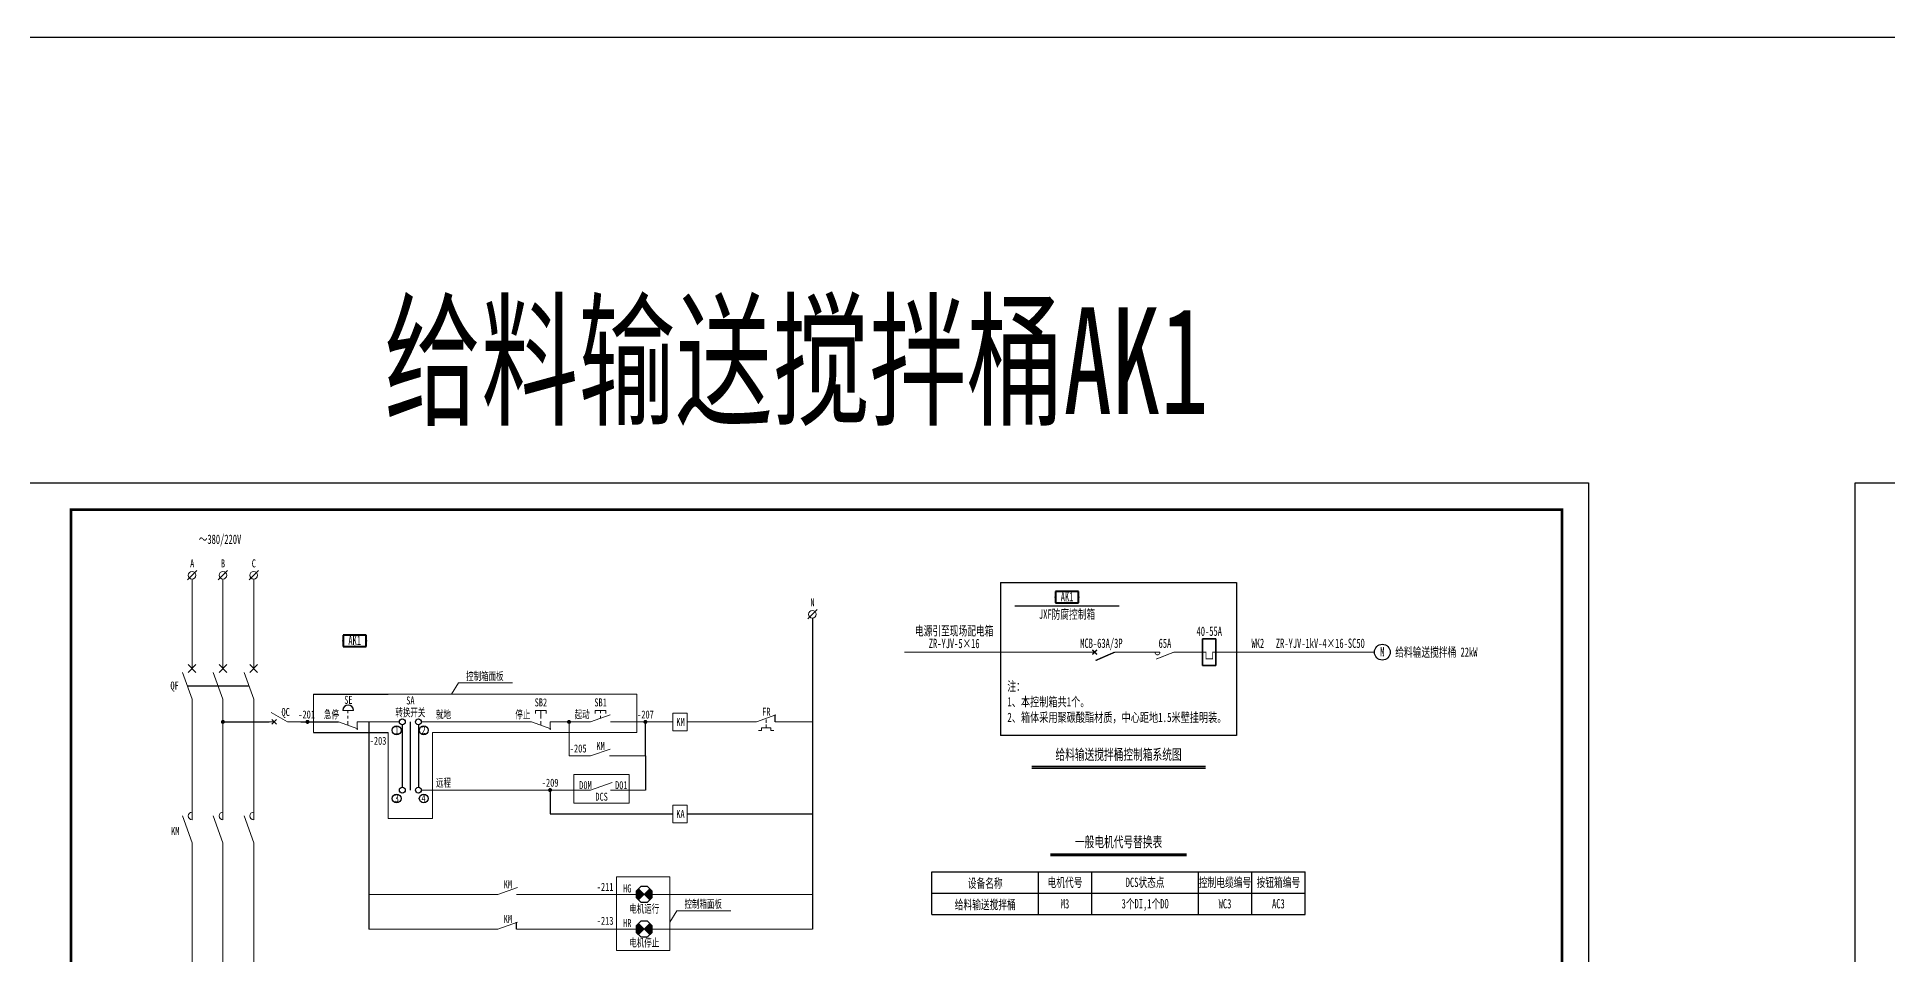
# Model space of a CAD drawing. Header units: millimetres. Extents: x 257344 to 1270023, y 272924 to 540726.
# Drawn here: x 629234 to 698634, y 481975 to 516375 of the extents above; entities that cross this region are included whole.
import ezdxf
from ezdxf.enums import TextEntityAlignment as Align

# ---------------------------------------------------------------- set-up
doc = ezdxf.new("R2010")
doc.units = ezdxf.units.MM
doc.linetypes.add('常规', pattern=[20, 10, 0, 10])
doc.linetypes.add('接地线', pattern=[1460, 500, 500, -200, 60, -200])
for name, color, linetype, lineweight in [('1轮廓实线层', 7, 'Continuous', 18), ('_0', 7, 'Continuous', 25), ('CAXA0层', 7, 'Continuous', 25), ('SW', 8, 'Continuous', 20)]:
    doc.layers.add(name, color=color, linetype=linetype, lineweight=lineweight)
for name, color, linetype in [('D1', 4, 'Continuous'), ('MX', 3, 'Continuous'), ('TEXT', 4, 'Continuous'), ('动力平面导线层', 3, '常规'), ('图框', 7, 'Continuous'), ('文字', 7, 'Continuous'), ('标注-照明', 7, 'Continuous'), ('照明平面导线层', 3, 'Continuous'), ('照明平面设备层', 1, 'Continuous'), ('电气-接地设计-接地线', 3, '接地线'), ('表格图框层', 7, 'Continuous'), ('高低压系统', 4, 'Continuous')]:
    doc.layers.add(name, color=color, linetype=linetype)
doc.styles.add('标准', font='', dxfattribs={"width": 0.667})
doc.styles.get('标准').set_extended_font_data('NSimSun')

# ---------------------------------------------------------------- blocks, each defined once
blk = doc.blocks.new('*U33')
at = {"layer": '1轮廓实线层'}
for p, q in [((0, 15), (0, 10)), ((0, 5), (-3.5, 11.06)), ((0, 10), (-0.88, 10.88)), ((0, 10), (-0.88, 9.12)), ((0, 10), (0.88, 10.88)), ((0, 10), (0.88, 9.12)), ((0, 5), (0, 0))]:
    blk.add_line(p, q, dxfattribs=at)
blk = doc.blocks.new('PLA1')
at = {"color": 0, "linetype": 'ByBlock', "lineweight": -2}
for p, q in [((-500, 500), (-500, 0)), ((500, 500), (-500, 500)), ((-500, 0), (500, 0)), ((500, 0), (500, 500))]:
    blk.add_line(p, q, dxfattribs=at)
for p in [(-500, 250), (0, 500), (0, 0), (500, 250)]:
    blk.add_point(p, dxfattribs=at)
blk = doc.blocks.new('JJH')
at = {"color": 3, "linetype": '常规', "lineweight": 35}
for p, q in [((-500, -500), (-500, 0)), ((500, 0), (-500, 0)), ((500, -500), (500, 0)), ((-500, -500), (500, -500))]:
    blk.add_line(p, q, dxfattribs=at)
at = {"color": 3, "linetype": '常规', "lineweight": 35, "const_width": 30}
blk.add_lwpolyline([(0, 100), (0, -125), (-250, -125), (-250, -375), (0, -375), (0, -600)], dxfattribs=at)
blk = doc.blocks.new('GGF')
at = {"layer": '照明平面导线层', "color": 3, "linetype": '常规', "lineweight": 25, "ltscale": 2, "const_width": 30}
for points in [[(0, 0), (0, -365)], [(0, -1065), (-261, -402)], [(0, -365), (0, -544)], [(0, -1065), (0, -1429)]]:
    blk.add_lwpolyline(points, dxfattribs=at)
blk.add_lwpolyline([(0, -544, -1.122007), (0, -365, -1.343832)], format="xyb", dxfattribs=at)
blk = doc.blocks.new('DYDQ0201')
at = {"color": 0}
for points, const_width in [([(0, 0), (0, -3.75)], 0.3), ([(0, -11.25), (-3.11, -4.12)], 0.5), ([(0.86, -4.61), (-0.86, -2.89)], 0.5), ([(-0.86, -4.61), (0.86, -2.89)], 0.5), ([(0, -11.25), (0, -15)], 0.3)]:
    blk.add_lwpolyline(points, dxfattribs=dict(at, const_width=const_width))

msp = doc.modelspace()

# ---------------------------------------------------------------- hatches: boundary and pattern name
at = {"linetype": 'ByBlock', "lineweight": 25}
h = msp.add_hatch(dxfattribs=at)
h.set_pattern_fill('ANSI31', color=3, scale=184.8, style=0)
h.set_pattern_definition([(45, (87597.379, 486440.852), (-16.3341666, 16.3341666), [])])
h.paths.add_polyline_path([(651999.73869, 484245.8911), (651790.83501, 484455.14194, 0.1991281417), (651704.05869, 484245.8911, 0.1986966109), (651790.48785, 484036.98742)])
h.paths.add_polyline_path([(652208.98953, 484454.79478), (651999.73869, 484245.8911), (652208.64238, 484036.64026, 0.1991281417), (652295.41869, 484245.8911, 0.1986966109)])
h = msp.add_hatch(dxfattribs=at)
h.set_pattern_fill('ANSI31', color=1, scale=184.8, style=0)
h.set_pattern_definition([(45, (87597.379, 485140.852), (-16.3341666, 16.3341666), [])])
h.paths.add_polyline_path([(651999.73869, 482945.8911), (651790.83501, 483155.14194, 0.1991281417), (651704.05869, 482945.8911, 0.1986966109), (651790.48785, 482736.98742)])
h.paths.add_polyline_path([(652208.98953, 483154.79478), (651999.73869, 482945.8911), (652208.64238, 482736.64026, 0.1991281417), (652295.41869, 482945.8911, 0.1986966109)])

# ---------------------------------------------------------------- linework, layer by layer
at = {"color": 0, "lineweight": -3, "ltscale": 100}
for p, q in [((665363.6791, 495938.61584), (674208.53549, 495938.61584)), ((665363.6791, 495938.61584), (665363.6791, 490199.48723)), ((674208.53549, 495938.61584), (674208.53549, 490199.48723)), ((674208.53549, 490199.48723), (665363.6791, 490199.48723))]:
    msp.add_line(p, q, dxfattribs=at)
msp.add_line((679721.32014, 493171.79228), (679721.32014, 493192.10422))
at = {"color": 0, "linetype": 'ByBlock', "lineweight": 20}
for p, q in [((656206.84828, 490710.4403), (653612.94549, 490710.4403)), ((656572.39773, 490800.8903), (656572.39773, 490680.2903)), ((658306.07433, 490710.4403), (656908.58953, 490710.4403)), ((656282.95773, 490384.15369), (656391.49773, 490384.15369)), ((656391.49773, 490384.15369), (656391.49773, 490492.69369)), ((656391.49773, 490492.69369), (656753.29773, 490492.69369)), ((656572.39773, 490613.29369), (656572.39773, 490492.69369)), ((656753.29773, 490492.69369), (656753.29773, 490384.15369)), ((656753.29773, 490384.15369), (656861.83773, 490384.15369))]:
    msp.add_line(p, q, dxfattribs=at)
at = {"color": 3, "linetype": 'ByBlock', "lineweight": 25}
for p, q in [((652208.98953, 484454.79478), (651790.48785, 484036.98742)), ((652208.64238, 484036.64026), (651790.83501, 484455.14194))]:
    msp.add_line(p, q, dxfattribs=at)
at = {"color": 1, "linetype": 'ByBlock', "lineweight": 25}
for p, q in [((652208.98953, 483154.79478), (651790.48785, 482736.98742)), ((652208.64238, 482736.64026), (651790.83501, 483155.14194))]:
    msp.add_line(p, q, dxfattribs=at)
at = {"color": 3}
msp.add_lwpolyline([(257344.27341, 516374.72138), (780473.32221, 516374.72138), (780473.32221, 446374.72138), (257344.27341, 446374.72138)], close=True, dxfattribs=at)
at = {"color": 4, "linetype": 'ByBlock', "lineweight": 35, "const_width": 30}
msp.add_lwpolyline([(672836.29351, 493321.98146), (673061.29351, 493321.98146)], dxfattribs=at)
at = {"color": 7, "linetype": 'ByBlock', "lineweight": 20, "const_width": 75}
for points in [[(636166.42691, 490710.4403, 1), (636241.42691, 490710.4403, 1)], [(639337.01121, 490710.4403, 1), (639412.01121, 490710.4403, 1)], [(649142.87741, 490710.4403, 1), (649217.87741, 490710.4403, 1)], [(652006.55341, 490710.4403, 1), (652081.55341, 490710.4403, 1)], [(648432.23906, 488154.19192, 1), (648507.23906, 488154.19192, 1)]]:
    msp.add_lwpolyline(points, format="xyb", close=True, dxfattribs=at)
at = {"color": 3, "linetype": 'ByBlock', "lineweight": 25}
msp.add_lwpolyline([(651877.26403, 484541.5711), (651704.05869, 484368.36577), (651704.05869, 484123.41644), (651877.26403, 483950.2111), (652122.21336, 483950.2111), (652295.41869, 484123.41644), (652295.41869, 484368.36577), (652122.21336, 484541.5711)], close=True, dxfattribs=at)
at = {"color": 1, "linetype": 'ByBlock', "lineweight": 25}
msp.add_lwpolyline([(651877.26403, 483241.5711), (651704.05869, 483068.36577), (651704.05869, 482823.41644), (651877.26403, 482650.2111), (652122.21336, 482650.2111), (652295.41869, 482823.41644), (652295.41869, 483068.36577), (652122.21336, 483241.5711)], close=True, dxfattribs=at)
at = {"color": 1, "lineweight": 30, "ltscale": 100}
msp.add_circle((679675.0262, 493321.98146), 295.9, dxfattribs=at)
at = {"layer": '_0', "color": 0, "linetype": 'ByBlock', "ltscale": 500}
msp.add_line((634868.61356, 492060.56544), (637178.34476, 492060.56544), dxfattribs=at)
at = {"layer": 'CAXA0层', "color": 0, "linetype": 'Continuous', "lineweight": 30}
msp.add_line((665898.74192, 495059.22915), (669810.87973, 495059.22915), dxfattribs=at)
at = {"layer": 'CAXA0层', "color": 2, "linetype": 'Continuous', "lineweight": 40}
msp.add_line((666532.962, 489034.48723), (673039.25258, 489034.48723), dxfattribs=at)
at = {"layer": 'CAXA0层', "color": 2, "linetype": 'Continuous', "lineweight": 0}
msp.add_line((666532.962, 488969.00431), (673039.25258, 488969.00431), dxfattribs=at)
at = {"layer": 'CAXA0层', "color": 2, "linetype": 'ByBlock', "lineweight": 40}
msp.add_line((667237.03465, 485757.55478), (672335.17994, 485757.55478), dxfattribs=at)
at = {"layer": 'CAXA0层', "color": 2, "linetype": 'ByBlock', "lineweight": 0}
msp.add_line((667237.03465, 485692.07185), (672335.17994, 485692.07185), dxfattribs=at)
at = {"layer": 'D1', "color": 1, "linetype": 'ByBlock'}
msp.add_arc((640901.26237, 491142.0561), 200.52575, 0, 180, dxfattribs=at)
at = {"layer": 'MX', "color": 7, "linetype": 'ByBlock', "lineweight": 20}
for p, q in [((634875.83147, 496031.28631), (635222.29115, 496377.74599)), ((636030.69707, 496031.28631), (636377.15675, 496377.74599)), ((637185.56267, 496031.28631), (637532.02235, 496377.74599)), ((635049.06131, 496060.3282), (635049.06131, 492710.17734)), ((636203.92691, 496060.3282), (636203.92691, 492710.17734)), ((637358.79251, 496060.3282), (637358.79251, 492710.17734)), ((658132.79907, 494571.52883), (658479.25875, 494917.98851)), ((635193.41951, 492854.53554), (634904.70311, 492565.81914)), ((635193.41951, 492565.81914), (634904.70311, 492854.53554)), ((636348.28511, 492854.53554), (636059.56871, 492565.81914)), ((636348.28511, 492565.81914), (636059.56871, 492854.53554)), ((637503.15071, 492854.53554), (637214.43431, 492565.81914)), ((637503.15071, 492565.81914), (637214.43431, 492854.53554)), ((635049.06131, 491555.31174), (634688.16581, 492565.81914)), ((636203.92691, 491555.31174), (635843.03141, 492565.81914)), ((637358.79251, 491555.31174), (636997.89701, 492565.81914)), ((635049.06131, 487042.68051), (635049.06131, 491565.44586)), ((636203.92691, 487042.68051), (636203.92691, 491565.44586)), ((637358.79251, 487042.68051), (637358.79251, 491565.44586)), ((635049.06131, 486176.53131), (634688.16581, 487187.03871)), ((636203.92691, 486176.53131), (635843.03141, 487187.03871)), ((637358.79251, 486176.53131), (636997.89701, 487187.03871)), ((635049.06131, 481489.7761), (635049.06131, 486176.53131)), ((636203.92691, 486176.53131), (636203.92691, 481489.7761)), ((637358.79251, 486176.53131), (637358.79251, 481489.7761))]:
    msp.add_line(p, q, dxfattribs=at)
for centre in [(635049.06131, 496204.51272), (636203.92495, 496204.51272), (637358.78859, 496204.51272), (658306.02499, 494744.75524)]:
    msp.add_circle(centre, 144.35795, dxfattribs=at)
for centre in [(635049.06131, 487187.03871), (636203.92691, 487187.03871), (637358.79251, 487187.03871)]:
    msp.add_arc(centre, 144.3582, 89.9999972252, 269.9999944505, dxfattribs=at)
at = {"layer": 'SW', "color": 7, "linetype": 'ByBlock', "lineweight": 25}
for p, q in [((662786.10729, 483489.5555), (662786.10729, 485089.5555)), ((666786.10729, 483489.5555), (666786.10729, 485089.5555)), ((672786.10729, 483489.5555), (672786.10729, 485089.5555)), ((674786.10729, 483489.5555), (674786.10729, 485089.5555)), ((676786.10729, 483489.5555), (676786.10729, 485089.5555))]:
    msp.add_line(p, q, dxfattribs=at)
at = {"layer": 'TEXT', "color": 7, "linetype": 'ByBlock', "ltscale": 100}
for centre in [(642930.00675, 490710.4403), (643533.49425, 490710.4403)]:
    msp.add_circle(centre, 109.725, dxfattribs=at)
at = {"layer": '动力平面导线层', "color": 0, "linetype": 'ByBlock'}
for p, q in [((658306.02891, 494600.39729), (658306.02891, 482945.8911)), ((639124.01371, 490710.4403), (640535.7053, 490710.4403)), ((641675.34043, 490710.4403), (641675.34043, 482945.8911)), ((652044.05341, 489432.31611), (652044.05341, 488154.19192)), ((648469.73906, 488154.19192), (648469.73906, 487262.61825)), ((648469.73906, 487262.61825), (653077.19801, 487262.61825)), ((662786.10729, 485089.5555), (676786.10729, 485089.5555)), ((668786.10729, 483489.5555), (668786.10729, 485089.5555)), ((662786.10729, 484289.5555), (676786.10729, 484289.5555)), ((662786.10729, 483489.5555), (676786.10729, 483489.5555))]:
    msp.add_line(p, q, dxfattribs=at)
at = {"layer": '动力平面导线层', "color": 6, "linetype": 'ByBlock'}
for p, q in [((639597.9438, 491743.76924), (642397.2487, 491743.76924)), ((639597.9438, 490308.93897), (642397.2487, 490308.93897))]:
    msp.add_line(p, q, dxfattribs=at)
at = {"layer": '动力平面导线层', "color": 0, "linetype": 'ByBlock', "lineweight": -3, "ltscale": 100}
msp.add_line((656908.58953, 490710.4403), (656908.58953, 490971.87237), dxfattribs=at)
at = {"layer": '图框', "linetype": 'Continuous', "lineweight": 100, "const_width": 100}
msp.add_lwpolyline([(630508.79781, 458665.48597), (686408.79781, 458665.48597), (686408.79781, 498665.48597), (630508.79781, 498665.48597)], close=True, dxfattribs=at)
at = {"layer": '文字', "color": 4, "linetype": 'ByBlock', "lineweight": 25, "const_width": 30}
for points in [[(670013.64613, 493321.95075), (670789.87941, 493321.98146)], [(672219.05218, 493321.98146), (672836.29351, 493321.98146)], [(673536.29351, 493321.98146), (679379.1262, 493321.98146)]]:
    msp.add_lwpolyline(points, dxfattribs=at)
at = {"layer": '标注-照明', "linetype": 'ByBlock', "lineweight": 25, "ltscale": 100}
for p, q in [((636203.92691, 490710.4403), (637938.07818, 490710.4403)), ((642930.00675, 490600.7153), (642930.00675, 488263.91692)), ((643533.49425, 490600.7153), (643533.49425, 488263.91692)), ((647215.06758, 482945.8911), (647215.06758, 483207.32317))]:
    msp.add_line(p, q, dxfattribs=at)
at = {"layer": '标注-照明', "color": 0, "linetype": 'ByBlock', "lineweight": 25, "ltscale": 100}
msp.add_line((643231.96099, 488154.19192), (643231.96099, 490710.4403), dxfattribs=at)
at = {"layer": '标注-照明', "linetype": 'ByBlock', "lineweight": 25, "ltscale": 100}
for centre, radius in [((642716.71108, 490395.08854), 164.79793), ((643732.95214, 490395.08854), 164.79793), ((642716.71108, 487838.84017), 164.79793), ((642930.00675, 488154.19192), 109.725), ((643533.49425, 488154.19192), 109.725), ((643732.95214, 487838.84017), 164.79793)]:
    msp.add_circle(centre, radius, dxfattribs=at)
at = {"layer": '照明平面导线层', "color": 6, "linetype": 'ByBlock', "lineweight": 20}
for p, q in [((645038.63699, 492171.39626), (644773.75673, 491743.76924)), ((645038.63699, 492171.39626), (647057.27557, 492171.39626)), ((642397.2487, 491743.76924), (651729.15841, 491743.76924)), ((651729.15841, 491743.76924), (651729.15841, 490308.93897)), ((651729.15841, 490308.93897), (644064.19767, 490308.93897)), ((650965.35142, 484909.30798), (652961.33009, 484909.30798)), ((650966.254, 482136.8164), (650966.254, 484909.30798)), ((652961.33009, 482136.8164), (652961.33009, 484909.30798)), ((653226.21035, 483635.15736), (652961.33009, 483207.53034)), ((653226.21035, 483635.15736), (655244.84893, 483635.15736)), ((650965.35142, 482136.8164), (652961.33009, 482136.8164))]:
    msp.add_line(p, q, dxfattribs=at)
at = {"layer": '照明平面导线层', "color": 0, "linetype": 'ByBlock', "lineweight": 20}
for p, q in [((640535.7053, 490710.4403), (641266.81944, 490449.00823)), ((640886.57593, 491041.80735), (640886.57593, 491142.0561)), ((640886.57593, 490835.75123), (640886.57593, 490935.99998)), ((640886.57593, 490584.97584), (640886.57593, 490735.50248)), ((641237.44655, 490710.4403), (642820.28175, 490710.4403)), ((641237.44655, 490710.4403), (641237.44655, 490409.22059)), ((647767.99781, 490710.4403), (643643.21925, 490710.4403)), ((647767.99781, 490710.4403), (648499.11194, 490449.00823)), ((648118.86843, 490941.5586), (648118.86843, 491142.0561)), ((648118.86843, 490835.75123), (648118.86843, 490935.99998)), ((648118.86843, 490584.97584), (648118.86843, 490735.50248)), ((649991.36748, 490710.4403), (648469.73906, 490710.4403)), ((648469.73906, 490710.4403), (648469.73906, 490409.22059)), ((649180.37741, 490710.4403), (649180.37741, 489432.31611)), ((649991.36748, 490710.4403), (650722.48162, 490971.87237)), ((650356.92455, 491041.80735), (650356.92455, 491142.0561)), ((650356.92455, 490841.15633), (650356.92455, 490936.34941)), ((650734.06696, 490710.4403), (653077.19801, 490710.4403)), ((656206.84828, 490710.4403), (656937.96242, 490971.87237)), ((649991.36748, 489432.31611), (649180.37741, 489432.31611)), ((649991.36748, 489432.31611), (650722.48162, 489693.74818)), ((650693.10873, 489432.31611), (652044.05341, 489432.31611)), ((643643.21925, 488154.19192), (644430.60902, 488154.19192)), ((644430.60902, 488154.19192), (649991.36748, 488154.19192)), ((650734.06696, 488154.19192), (652044.05341, 488154.19192)), ((646513.32633, 484245.8911), (647244.44046, 484507.32317)), ((641675.3328, 484245.8911), (646513.32633, 484245.8911)), ((647215.06758, 484245.8911), (651704.05869, 484245.8911)), ((652295.41869, 484245.8911), (658306.15134, 484245.8911)), ((646513.32633, 482945.8911), (647244.44046, 483207.32317)), ((641675.34043, 482945.8911), (646513.32633, 482945.8911)), ((647215.06758, 482945.8911), (651704.05869, 482945.8911)), ((652295.41869, 482945.8911), (658306.02891, 482945.8911))]:
    msp.add_line(p, q, dxfattribs=at)
at = {"layer": '照明平面导线层', "color": 1, "linetype": 'ByBlock', "lineweight": 20}
msp.add_line((641101.75987, 491142.0561), (640700.76487, 491142.0561), dxfattribs=at)
at = {"layer": '照明平面导线层', "color": 7, "linetype": 'ByBlock', "lineweight": 20}
msp.add_line((649991.36748, 488154.19192), (650795.59303, 488441.7672), dxfattribs=at)
at = {"layer": '照明平面导线层', "color": 0, "linetype": 'ByBlock', "lineweight": 20}
for points in [[(648319.36593, 491021.7576), (648319.36593, 491142.0561), (647918.37093, 491142.0561), (647918.37093, 491021.7576)], [(650557.42205, 491021.7576), (650557.42205, 491142.0561), (650156.42705, 491142.0561), (650156.42705, 491021.7576)]]:
    msp.add_lwpolyline(points, dxfattribs=at)
for points in [[(653077.19801, 491041.21364), (653612.94549, 491041.21364), (653612.94549, 490379.66695), (653077.19801, 490379.66695)], [(653077.19801, 487593.39159), (653612.94549, 487593.39159), (653612.94549, 486931.8449), (653077.19801, 486931.8449)]]:
    msp.add_lwpolyline(points, close=True, dxfattribs=at)
at = {"layer": '照明平面设备层', "color": 0, "lineweight": -3, "ltscale": 100}
for points in [[(628008.79781, 499665.48597), (687408.79781, 499665.48597), (687408.79781, 457665.48597), (628008.79781, 457665.48597)], [(697408.79781, 499665.48597), (756808.79781, 499665.48597), (756808.79781, 457665.48597), (697408.79781, 457665.48597)]]:
    msp.add_lwpolyline(points, close=True, dxfattribs=at)
at = {"layer": '照明平面设备层', "color": 130, "lineweight": -3, "const_width": 30}
for points in [[(661747.74658, 493321.94632), (667416.44827, 493321.94632)], [(667416.44827, 493321.94632), (668513.64613, 493321.94632)]]:
    msp.add_lwpolyline(points, dxfattribs=at)
at = {"layer": '电气-接地设计-接地线', "color": 0, "linetype": 'ByBlock', "lineweight": -3}
for p, q in [((652044.05341, 489432.31611), (652044.05341, 490710.4403)), ((653612.94549, 487262.61825), (658306.12812, 487262.61825))]:
    msp.add_line(p, q, dxfattribs=at)
at = {"layer": '表格图框层', "color": 6, "linetype": 'ByBlock', "lineweight": 20, "ltscale": 50}
for p, q in [((639597.9438, 490308.93897), (639597.9438, 491743.76924)), ((642397.2487, 487085.34593), (642397.2487, 490308.93897)), ((644064.19767, 490308.93897), (644064.19767, 487085.34593)), ((644064.19767, 487085.34593), (642397.2487, 487085.34593))]:
    msp.add_line(p, q, dxfattribs=at)
at = {"layer": '表格图框层', "color": 4, "linetype": 'ByBlock', "lineweight": 20, "ltscale": 50}
for p, q in [((649356.75642, 488733.19954), (651430.2041, 488733.19954)), ((649356.75642, 488733.19954), (649356.75642, 487669.84564)), ((651430.2041, 488733.19954), (651430.2041, 487669.84564)), ((649356.75642, 487669.84564), (651430.2041, 487669.84564))]:
    msp.add_line(p, q, dxfattribs=at)

# ---------------------------------------------------------------- block references
at = {"layer": '_0', "color": 3, "linetype": 'ByBlock', "xscale": -100, "yscale": 100, "zscale": 100, "rotation": 90}
msp.add_blockref('*U33', (639124.01371, 490710.4403), dxfattribs=at)
at = {"layer": '动力平面导线层', "color": 4, "linetype": 'ByBlock', "rotation": 90}
for name, p in [('JJH', (672936.29351, 493321.98146)), ('GGF', (670789.87941, 493321.98146))]:
    msp.add_blockref(name, p, dxfattribs=at)
at = {"layer": '照明平面设备层', "color": 1, "lineweight": 40}
for p, xscale, yscale, zscale in [((667854.81083, 495168.09458), 0.8640000005252659, 0.8640000005252659, 0.8640000000000001), ((641143.936, 493532.44605), 0.8640000000596046, 0.8640000000596046, 0.8640000000596046)]:
    msp.add_blockref('PLA1', p, dxfattribs=dict(at, xscale=xscale, yscale=yscale, zscale=zscale))
at = {"layer": '高低压系统', "lineweight": -3, "xscale": 100, "yscale": 100, "zscale": 100, "rotation": 90}
msp.add_blockref('DYDQ0201', (668513.64613, 493321.94632), dxfattribs=at)

# ---------------------------------------------------------------- texts
at = {"layer": 'SW', "color": 4, "linetype": 'ByBlock', "lineweight": 25, "style": '标准', "width": 0.667}
msp.add_text('给料输送搅拌桶AK1', height=4000, dxfattribs=at).set_placement((657708.79781, 502246.19438), align=Align.CENTER)
at = {"layer": 'SW', "color": 7, "linetype": 'Continuous', "lineweight": 25, "style": '标准', "width": 0.667}
for s, p in [('AK1', (667854.81083, 495223.29444)), ('JXF防腐控制箱', (667854.81083, 494572.24318)), ('电源引至现场配电箱', (663621.28221, 493947.52531)), ('40-55A', (673186.29351, 493932.65453)), ('AK1', (641143.936, 493587.6459)), ('ZR-YJV-5×16', (663621.28221, 493474.52531)), ('MCB-63A/3P', (669141.21281, 493481.94632)), ('65A', (671523.19439, 493481.94632)), ('给料输送搅拌桶 22kW', (681700.66403, 493149.42759))]:
    msp.add_text(s, height=350, dxfattribs=at).set_placement(p, align=Align.CENTER)
for s, p in [('WK2', (674769.75941, 493481.98146)), ('ZR-YJV-1kV-4×16-SC50', (675682.45851, 493481.98146))]:
    msp.add_text(s, height=350, dxfattribs=at).set_placement(p)
at = {"layer": 'SW', "color": 1, "linetype": 'Continuous', "lineweight": 25, "style": '标准', "width": 0.667}
msp.add_text('M', height=350, dxfattribs=at).set_placement((679675.0262, 493162.99819), align=Align.CENTER)
at = {"layer": 'SW', "color": 2, "linetype": 'Continuous', "lineweight": 25, "style": '标准', "width": 0.667}
msp.add_text('给料输送搅拌桶控制箱系统图', height=400, dxfattribs=at).set_placement((669786.10729, 489289.50126), align=Align.CENTER)
at = {"layer": 'SW', "color": 2, "linetype": 'ByBlock', "lineweight": 25, "style": '标准', "width": 0.667}
msp.add_text('一般电机代号替换表', height=400, dxfattribs=at).set_placement((669785.87956, 486012.56881), align=Align.CENTER)
at = {"layer": 'SW', "color": 7, "linetype": 'ByBlock', "lineweight": 25, "style": '标准', "width": 0.667}
for s, p in [('设备名称', (664786.10729, 484489.5555)), ('电机代号', (667777.24995, 484520.46893)), ('DCS状态点', (670782.24995, 484520.46893)), ('控制电缆编号', (673777.24995, 484520.46893)), ('按钮箱编号', (675777.24995, 484520.46893)), ('给料输送搅拌桶', (664786.10729, 483689.5555)), ('M3', (667777.24995, 483720.46893)), ('3个DI,1个DO', (670782.24995, 483720.46893)), ('WC3', (673777.24995, 483720.46893)), ('AC3', (675777.24995, 483720.46893))]:
    msp.add_text(s, height=350, dxfattribs=at).set_placement(p, align=Align.CENTER)
at = {"layer": 'SW', "color": 0, "linetype": 'Continuous', "lineweight": 25, "insert": (665615.84384, 492221.79701), "char_height": 350, "width": 8834.8706464, "attachment_point": 1, "style": '标准'}
msp.add_mtext('注：\\P{\\fNSimSun|b0|i0|c134|p34;\\W0.7;1、本控制箱共1个。\\P2、箱体采用聚碳酸酯材质，中心距地1.5米壁挂明装。}', dxfattribs=at)
at = {"layer": 'TEXT', "color": 7, "linetype": 'ByBlock', "ltscale": 100, "style": '标准', "width": 0.667}
for s, height, p in [('～380/220V', 350, (636093.24727, 497379.53819)), ('A', 300, (635051.44087, 496499.09695)), ('B', 300, (636206.30647, 496499.09695)), ('C', 300, (637361.17207, 496499.09695)), ('N', 300, (658308.40847, 495039.33948)), ('QF', 300, (634392.12379, 491920.96562)), ('SE', 300, (640909.43476, 491383.71962)), ('SA', 300, (643232.92501, 491361.96329)), ('SB2', 300, (648127.04082, 491290.71544)), ('SB1', 300, (650365.09694, 491290.71544)), ('QC', 300, (638555.38009, 490930.68349)), ('转换开关', 300, (643232.92501, 490912.9227)), ('就地', 300, (644473.65545, 490836.47455)), ('停止', 300, (647449.54252, 490841.15373)), ('起动', 300, (649672.9122, 490841.15373)), ('KM', 300, (653358.60833, 490560.00679)), ('FR', 300, (656580.57774, 490939.6913)), ('1', 300, (642722.46932, 490255.82303)), ('2', 300, (643727.51923, 490255.82303)), ('KM', 300, (650365.09694, 489661.56711)), ('远程', 300, (644473.65545, 488280.22617)), ('3', 300, (642722.46932, 487699.57465)), ('4', 300, (643727.51923, 487699.57465)), ('D0M', 300, (649796.88951, 488189.75684)), ('D01', 300, (651140.67033, 488189.75684)), ('KA', 300, (653358.60833, 487112.18474)), ('KM', 300, (634417.90204, 486470.00608)), ('KM', 300, (646887.05579, 484475.14211)), ('HG', 300, (651366.54925, 484318.02887)), ('电机运行', 300, (652002.75169, 483557.40083)), ('KM', 300, (646887.05579, 483175.14211)), ('HR', 300, (651366.54925, 483018.02887)), ('电机停止', 300, (652002.75169, 482287.86631))]:
    msp.add_text(s, height=height, dxfattribs=at).set_placement(p, align=Align.CENTER)
at = {"layer": 'TEXT', "color": 6, "linetype": 'ByBlock', "ltscale": 100, "style": '标准', "width": 0.667}
for p in [(646024.75062, 492272.85128), (654212.32398, 483736.61238)]:
    msp.add_text('控制箱面板', height=300, dxfattribs=at).set_placement(p, align=Align.CENTER)
at = {"layer": 'TEXT', "color": 2, "linetype": 'ByBlock', "ltscale": 100, "style": '标准', "width": 0.667}
for s, p in [('-201', (639342.29602, 490836.91649)), ('-207', (652047.69698, 490836.91649)), ('-203', (642020.46928, 489852.76713)), ('-205', (649524.36498, 489564.04309)), ('-209', (648473.38263, 488280.66811)), ('-211', (650535.28192, 484377.61809)), ('-213', (650535.28192, 483106.02982))]:
    msp.add_text(s, height=300, dxfattribs=at).set_placement(p, align=Align.CENTER)
at = {"layer": 'TEXT', "color": 1, "linetype": 'ByBlock', "ltscale": 100, "style": '标准', "width": 0.667}
msp.add_text('急停', height=300, dxfattribs=at).set_placement((640274.39458, 490841.15373), align=Align.CENTER)
at = {"layer": 'TEXT', "color": 4, "linetype": 'ByBlock', "ltscale": 100, "style": '标准', "width": 0.667}
msp.add_text('DCS', height=300, dxfattribs=at).set_placement((650401.65265, 487757.04994), align=Align.CENTER)

doc.saveas('drawing.dxf')
